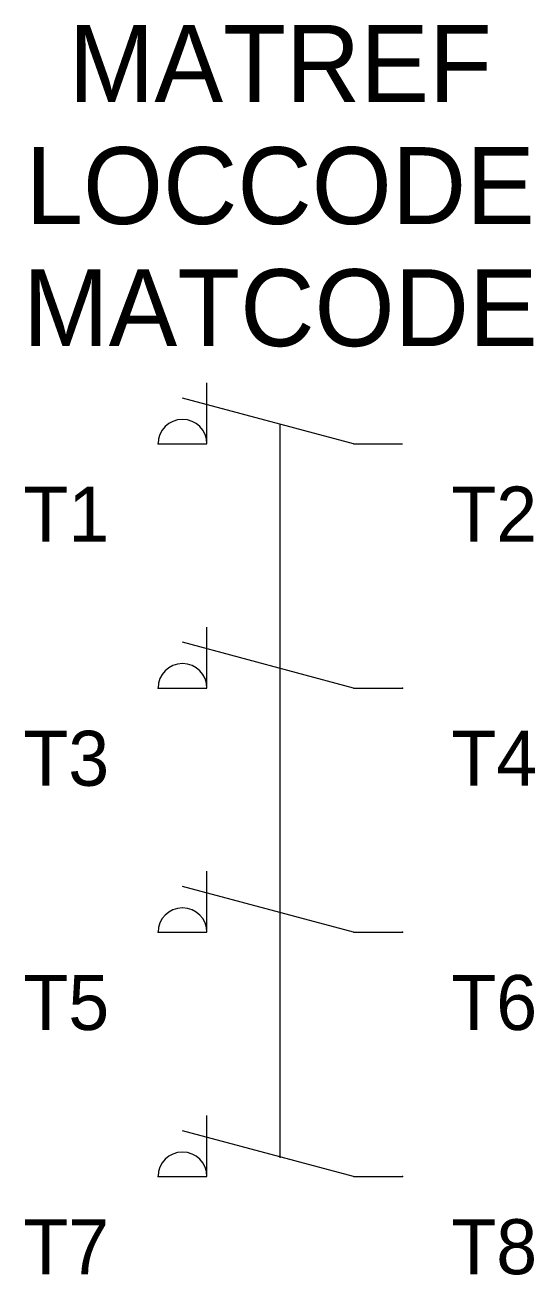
# Model space of a CAD drawing. Extents: x -10.4 to 10.4, y -4 to 47.1.
import ezdxf
from ezdxf.enums import TextEntityAlignment as Align

# ---------------------------------------------------------------- set-up
doc = ezdxf.new("R2010")
doc.units = 0
doc.linetypes.add('DASHED', pattern=[0])
doc.layers.get('0').update_dxf_attribs({"linetype": 'CONTINUOUS'})
for name, color, linetype in [('A', 7, 'CONTINUOUS'), ('C', 6, 'CONTINUOUS'), ('T2', 1, 'CONTINUOUS')]:
    doc.layers.add(name, color=color, linetype=linetype)

msp = doc.modelspace()

# ---------------------------------------------------------------- linework, layer by layer
at = {"color": 0}
for p, q in [((-3, 30), (-3, 32.5)), ((3, 30), (-4, 31.876)), ((-5, 30), (-3, 30)), ((3, 30), (5, 30)), ((-3, 20), (-3, 22.5)), ((3, 20), (-4, 21.876)), ((-5, 20), (-3, 20)), ((3, 20), (5, 20)), ((-3, 10), (-3, 12.5)), ((3, 10), (-4, 11.876)), ((-5, 10), (-3, 10)), ((3, 10), (5, 10)), ((-3, 0), (-3, 2.5)), ((3, 0), (-4, 1.876)), ((-5, 0), (-3, 0)), ((3, 0), (5, 0))]:
    msp.add_line(p, q, dxfattribs=at)
at = {"color": 0, "linetype": 'DASHED'}
msp.add_line((0, 0.766), (0, 30.804), dxfattribs=at)
at = {"color": 0}
for centre in [(-4, 30), (-4, 20), (-4, 10), (-4, 0)]:
    msp.add_arc(centre, 1, 0, 180, dxfattribs=at)
at = {"layer": 'A', "color": 0, "linetype": 'DASHED'}
msp.add_point((-0.02, 0.833), dxfattribs=at)
at = {"layer": 'C', "color": 0}
for p in [(-5, 30), (-5, 20), (5, 20), (-5, 10), (5, 10)]:
    msp.add_point(p, dxfattribs=at)
at = {"layer": 'C', "color": 0, "linetype": 'DASHED'}
for p in [(-5, 0), (5, 0)]:
    msp.add_point(p, dxfattribs=at)

# ---------------------------------------------------------------- texts
at = {"color": 0, "linetype": 'CONTINUOUS'}
for tag, p in [('MATREF', (0, 44)), ('LOCCODE', (0, 39)), ('MATCODE', (0, 34))]:
    msp.add_attdef(tag, text='', height=3.15, dxfattribs=at).set_placement(p, align=Align.CENTER)
at = {"layer": 'T2', "color": 0, "linetype": 'CONTINUOUS'}
for tag, p in [('T1', (-7, 26)), ('T3', (-7, 16)), ('T5', (-7, 6)), ('T7', (-7, -4))]:
    msp.add_attdef(tag, text='', height=2.25, dxfattribs=at).set_placement(p, align=Align.RIGHT)
for tag, p in [('T2', (7, 26)), ('T4', (7, 16)), ('T6', (7, 6)), ('T8', (7, -4))]:
    msp.add_attdef(tag, p, '', height=2.25, dxfattribs=at)

doc.saveas('drawing.dxf')
